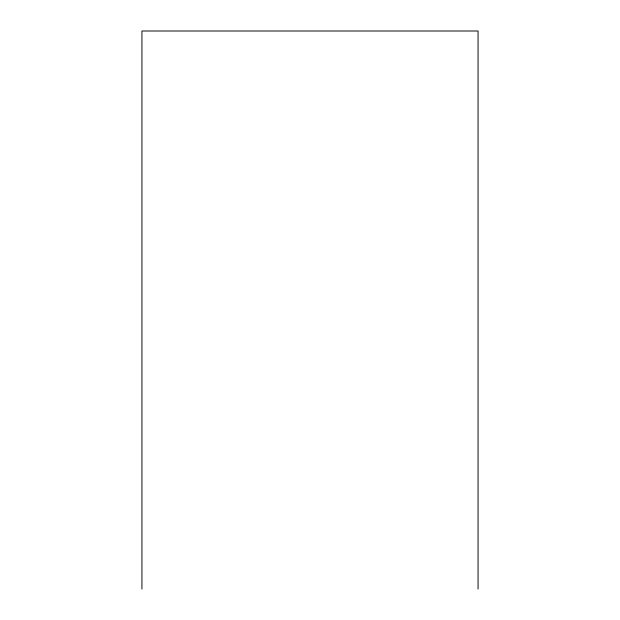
<?xml version="1.0" encoding="UTF-8"?>
<svg xmlns="http://www.w3.org/2000/svg" width="620" height="620" viewBox="0 0 620 620"><rect width="100%" height="100%" fill="white"/><g stroke="black" fill="none" stroke-linecap="round" stroke-linejoin="round"><path stroke-width="0.93" d="M478.059 589L478.059 31L141.941 31L141.941 589"/></g></svg>
